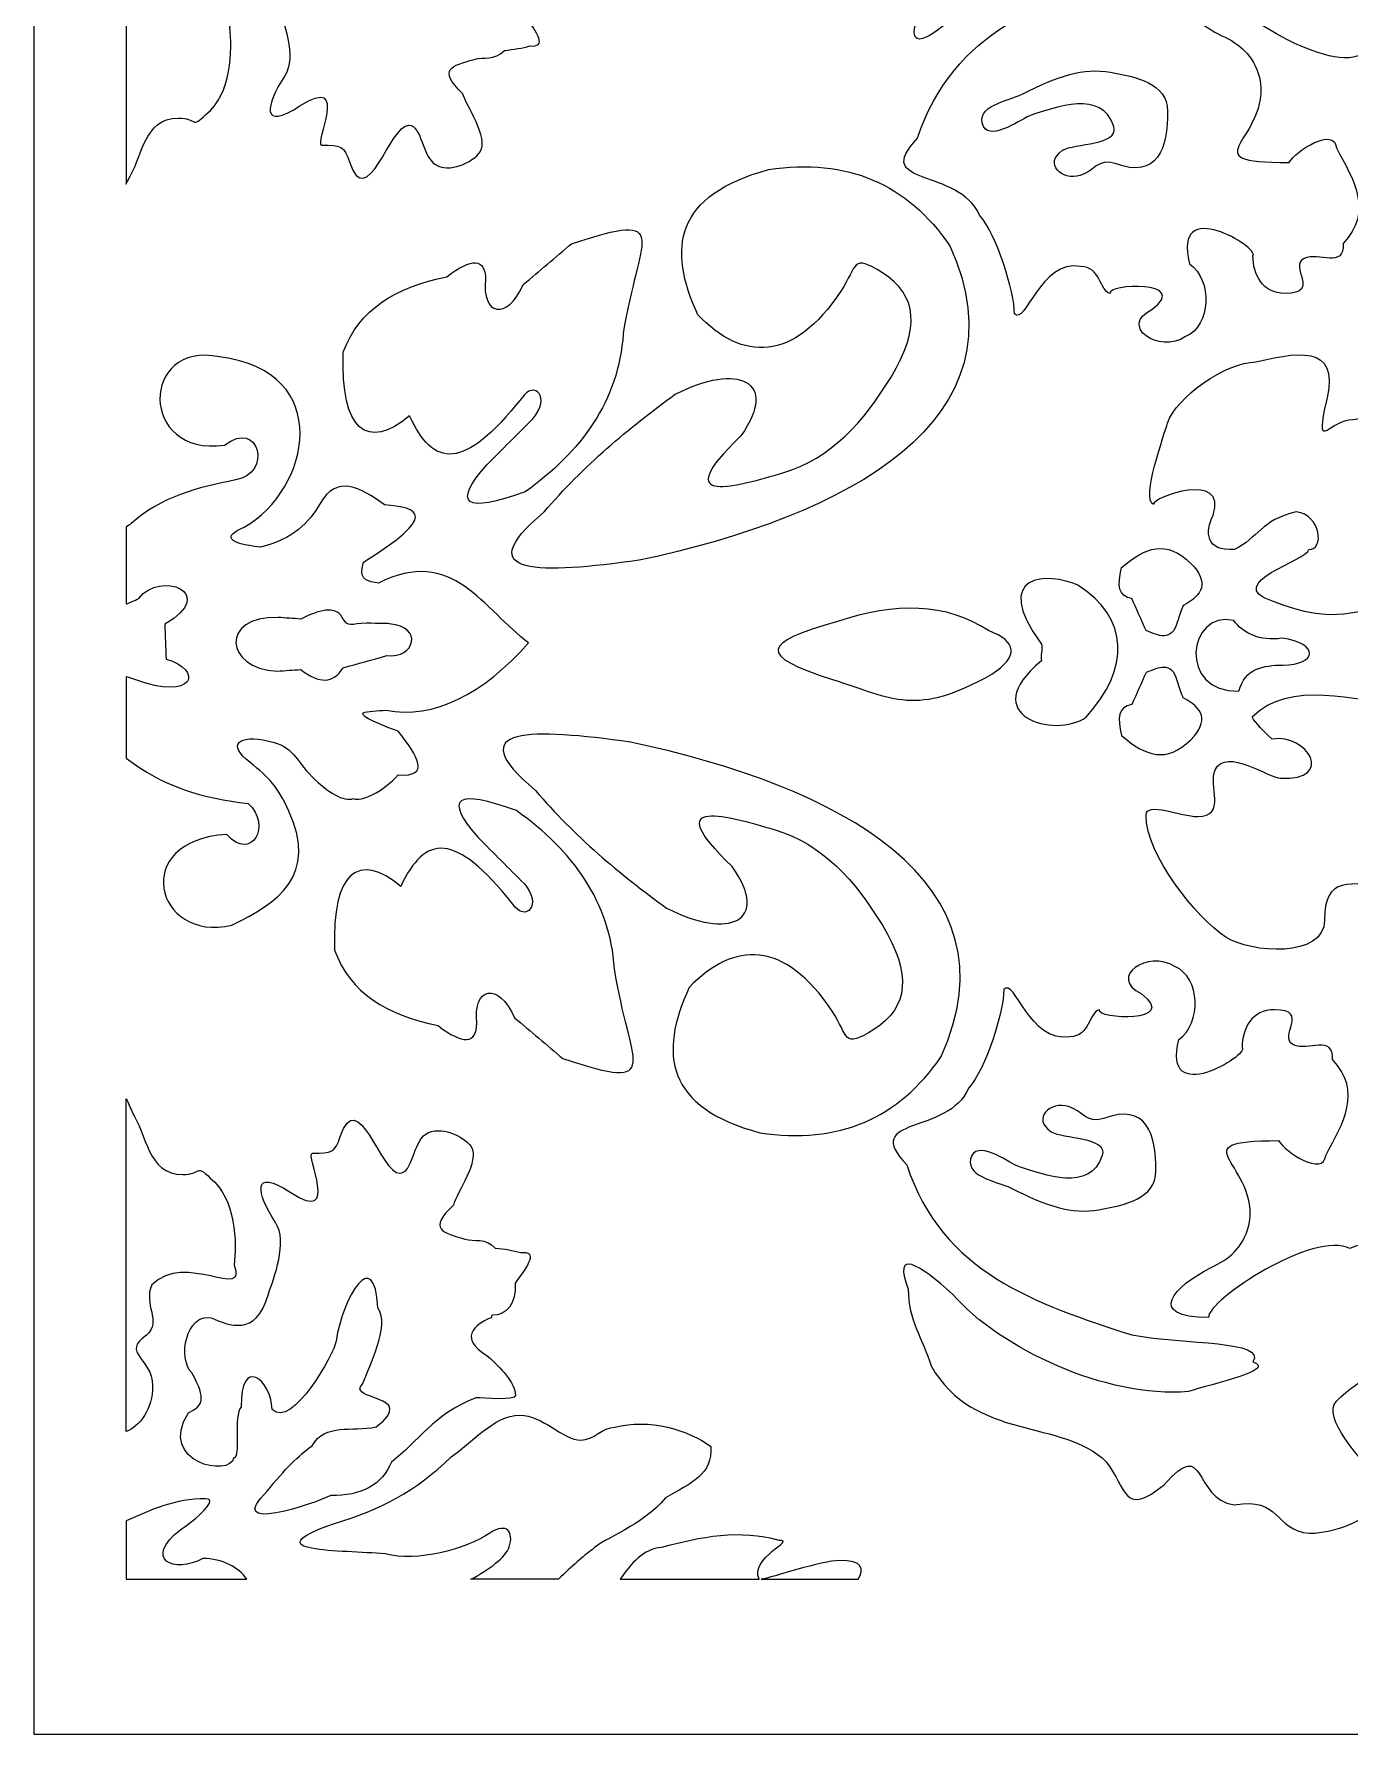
# Model space of a CAD drawing. Header units: centimetres. Extents: x -16.1 to -1.5, y -3 to 9.
# Drawn here: x -16.125 to -13.389, y -3.033 to 0.504 of the extents above; entities that cross this region are included whole.
import ezdxf

# ---------------------------------------------------------------- set-up
doc = ezdxf.new("R2010")
doc.units = ezdxf.units.CM
doc.header["$MEASUREMENT"] = 0
doc.layers.add('layer 1', color=7, linetype='Continuous')

msp = doc.modelspace()

# ---------------------------------------------------------------- linework, layer by layer
at = {"layer": 'layer 1', "color": 250}
for points, knots in [([(-16.12548, 8.7486), (-16.12548, 8.7486), (-16.12548, 9.00077), (-16.12548, 9.00077), (-16.12548, 9.00077), (-16.12548, 9.00077), (-8.94455, 9.00077), (-8.94455, 9.00077), (-8.94455, 9.00077), (-8.94455, 9.00077), (-8.94455, -3.03333), (-8.94455, -3.03333), (-8.94455, -3.03333), (-8.94455, -3.03333), (-16.12548, -3.03333), (-16.12548, -3.03333), (-16.12548, -3.03333), (-16.12548, -3.03333), (-16.12548, 8.7486), (-16.12548, 8.7486)], [0, 0, 0, 0, 0.1666667, 0.1666667, 0.1666667, 0.1666667, 0.3333333, 0.3333333, 0.3333333, 0.3333333, 0.5, 0.5, 0.5, 0.5, 0.6666667, 0.6666667, 0.6666667, 0.6666667, 1, 1, 1, 1]), ([(-15.16021, 0.69641), (-15.23459, 0.65061), (-15.17412, 0.62344), (-15.15498, 0.61481), (-15.15498, 0.61481), (-15.15414, 0.61313), (-15.15426, 0.60964), (-15.15227, 0.60969), (-15.15227, 0.60969), (-15.12242, 0.61028), (-15.10305, 0.58592), (-15.10498, 0.54291), (-15.10498, 0.54291), (-15.07717, 0.50595), (-15.0568, 0.47505), (-15.09389, 0.47939), (-15.09389, 0.47939), (-15.10871, 0.47449), (-15.12723, 0.47185), (-15.14655, 0.46988), (-15.14655, 0.46988), (-15.16706, 0.44817), (-15.18977, 0.45692), (-15.20956, 0.45121), (-15.20956, 0.45121), (-15.25644, 0.43769), (-15.28701, 0.4311), (-15.23352, 0.38042), (-15.23352, 0.38042), (-15.22654, 0.35438), (-15.17767, 0.28841), (-15.19687, 0.25889), (-15.19687, 0.25889), (-15.21257, 0.23632), (-15.26145, 0.21375), (-15.29112, 0.23285), (-15.29112, 0.23285), (-15.3173, 0.25021), (-15.31904, 0.31445), (-15.34523, 0.31445), (-15.34523, 0.31445), (-15.38537, 0.31445), (-15.43249, 0.12867), (-15.46915, 0.23805), (-15.46915, 0.23805), (-15.47962, 0.27105), (-15.4866, 0.27278), (-15.52674, 0.27278), (-15.52674, 0.27278), (-15.5442, 0.27278), (-15.46566, 0.42383), (-15.57212, 0.35438), (-15.57212, 0.35438), (-15.65416, 0.30056), (-15.64369, 0.35612), (-15.60354, 0.41688), (-15.60354, 0.41688), (-15.57736, 0.45682), (-15.60703, 0.53148), (-15.61925, 0.56794), (-15.61925, 0.56794), (-15.64427, 0.65533), (-15.70012, 0.63102), (-15.73794, 0.61481), (-15.73794, 0.61481), (-15.78914, 0.60555), (-15.80833, 0.69931), (-15.77808, 0.72941), (-15.77808, 0.72941), (-15.74617, 0.78648), (-15.75562, 0.79824), (-15.78506, 0.81274), (-15.78506, 0.81274), (-15.85074, 0.91748), (-15.69662, 0.94764), (-15.69081, 0.90649), (-15.69081, 0.90649), (-15.6751, 0.90649), (-15.69256, 0.81795), (-15.6751, 0.80059), (-15.6751, 0.80059), (-15.67734, 0.69508), (-15.61359, 0.74079), (-15.61052, 0.8058), (-15.61052, 0.8058), (-15.57096, 0.84758), (-15.48047, 0.68993), (-15.47787, 0.66343), (-15.47787, 0.66343), (-15.46234, 0.56953), (-15.39833, 0.46258), (-15.39061, 0.59398), (-15.39061, 0.59398), (-15.36442, 0.63391), (-15.4098, 0.71551), (-15.42202, 0.75198), (-15.42202, 0.75198), (-15.45998, 0.78929), (-15.30376, 0.77192), (-15.3941, 0.84225), (-15.3941, 0.84225), (-15.44584, 0.85248), (-15.49974, 0.83368), (-15.52773, 0.88125), (-15.52773, 0.88125), (-15.55512, 0.90099), (-15.58459, 0.92998), (-15.621, 0.97595), (-15.621, 0.97595), (-15.71422, 1.06668), (-15.52513, 1.00301), (-15.48835, 0.98463), (-15.48835, 0.98463), (-15.42658, 0.98646), (-15.38007, 0.96212), (-15.36268, 0.91518), (-15.36268, 0.91518), (-15.30683, 0.8738), (-15.27541, 0.81534), (-15.18639, 0.78149), (-15.18639, 0.78149), (-15.17243, 0.78149), (-15.10436, 0.78844), (-15.10436, 0.77628), (-15.10436, 0.77628), (-15.10436, 0.75024), (-15.13752, 0.71725), (-15.16021, 0.69641)], [0, 0, 0, 0, 0.030303, 0.030303, 0.030303, 0.030303, 0.0606061, 0.0606061, 0.0606061, 0.0606061, 0.0909091, 0.0909091, 0.0909091, 0.0909091, 0.1212121, 0.1212121, 0.1212121, 0.1212121, 0.1515152, 0.1515152, 0.1515152, 0.1515152, 0.1818182, 0.1818182, 0.1818182, 0.1818182, 0.2121212, 0.2121212, 0.2121212, 0.2121212, 0.2424242, 0.2424242, 0.2424242, 0.2424242, 0.2727273, 0.2727273, 0.2727273, 0.2727273, 0.3030303, 0.3030303, 0.3030303, 0.3030303, 0.3333333, 0.3333333, 0.3333333, 0.3333333, 0.3636364, 0.3636364, 0.3636364, 0.3636364, 0.3939394, 0.3939394, 0.3939394, 0.3939394, 0.4242424, 0.4242424, 0.4242424, 0.4242424, 0.4545455, 0.4545455, 0.4545455, 0.4545455, 0.4848485, 0.4848485, 0.4848485, 0.4848485, 0.5151515, 0.5151515, 0.5151515, 0.5151515, 0.5454545, 0.5454545, 0.5454545, 0.5454545, 0.5757576, 0.5757576, 0.5757576, 0.5757576, 0.6060606, 0.6060606, 0.6060606, 0.6060606, 0.6363636, 0.6363636, 0.6363636, 0.6363636, 0.6666667, 0.6666667, 0.6666667, 0.6666667, 0.6969697, 0.6969697, 0.6969697, 0.6969697, 0.7272727, 0.7272727, 0.7272727, 0.7272727, 0.7575758, 0.7575758, 0.7575758, 0.7575758, 0.7878788, 0.7878788, 0.7878788, 0.7878788, 0.8181818, 0.8181818, 0.8181818, 0.8181818, 0.8484848, 0.8484848, 0.8484848, 0.8484848, 0.8787879, 0.8787879, 0.8787879, 0.8787879, 0.9090909, 0.9090909, 0.9090909, 0.9090909, 0.9393939, 0.9393939, 0.9393939, 0.9393939, 1, 1, 1, 1]), ([(-13.12915, 0.57905), (-13.14876, 0.57344), (-13.21604, 0.56501), (-13.23005, 0.57905), (-13.23005, 0.57905), (-13.25528, 0.60432), (-13.19361, 0.62397), (-13.21884, 0.64924), (-13.21884, 0.64924), (-13.26088, 0.69135), (-13.34497, 0.73066), (-13.39262, 0.77839), (-13.39262, 0.77839), (-13.42626, 0.81208), (-13.33656, 0.90193), (-13.31414, 0.93562), (-13.31414, 0.93562), (-13.26369, 1.01142), (-13.38982, 1.05354), (-13.44868, 1.05354), (-13.44868, 1.05354), (-13.52318, 1.04755), (-13.5068, 0.97661), (-13.60565, 0.99458), (-13.60565, 0.99458), (-13.69255, 0.98133), (-13.6617, 0.85011), (-13.7514, 0.95246), (-13.7514, 0.95246), (-13.83587, 1.02171), (-13.82907, 0.95964), (-13.87193, 0.90474), (-13.87193, 0.90474), (-13.96163, 0.81489), (-14.14662, 0.86262), (-14.23631, 0.70539), (-14.23631, 0.70539), (-14.25313, 0.64924), (-14.28397, 0.60994), (-14.28397, 0.54536), (-14.28397, 0.54536), (-14.31597, 0.46065), (-14.26325, 0.49095), (-14.19088, 0.55692), (-14.19088, 0.55692), (-14.09318, 0.66881), (-13.87181, 0.77317), (-13.70095, 0.75874), (-13.70095, 0.75874), (-13.6505, 0.74189), (-13.51595, 0.71381), (-13.56641, 0.69697), (-13.56641, 0.69697), (-13.53831, 0.65126), (-13.70556, 0.66156), (-13.81867, 0.64082), (-13.81867, 0.64082), (-14.01769, 0.57624), (-14.21389, 0.51167), (-14.28677, 0.28705), (-14.28677, 0.28705), (-14.38456, 0.18483), (-14.20103, 0.22673), (-14.15783, 0.12702), (-14.15783, 0.12702), (-14.12254, 0.08842), (-14.08468, -0.0337), (-14.08496, -0.07794), (-14.08496, -0.07794), (-14.0617, -0.10384), (-14.03188, 0.03521), (-13.94761, 0.02032), (-13.94761, 0.02032), (-13.90557, 0.02032), (-13.90837, -0.03021), (-13.88595, -0.03582), (-13.88595, -0.03582), (-13.89388, -0.01593), (-13.71637, -0.00704), (-13.79905, -0.06952), (-13.79905, -0.06952), (-13.86913, -0.10321), (-13.78504, -0.16217), (-13.72898, -0.12567), (-13.72898, -0.12567), (-13.67586, -0.10321), (-13.67266, -0.00774), (-13.72057, 0.02594), (-13.72057, 0.02594), (-13.75827, 0.17067), (-13.5731, 0.05854), (-13.58883, 0.04279), (-13.58883, 0.04279), (-13.58883, 0.00348), (-13.56921, -0.03582), (-13.52156, -0.03582), (-13.52156, -0.03582), (-13.44588, -0.03582), (-13.51595, 0.02032), (-13.48232, 0.03718), (-13.48232, 0.03718), (-13.45149, 0.05121), (-13.39823, 0.01471), (-13.40103, 0.06806), (-13.40103, 0.06806), (-13.33755, 0.1345), (-13.3794, 0.20095), (-13.41505, 0.2674), (-13.41505, 0.2674), (-13.41897, 0.31177), (-13.49988, 0.26141), (-13.51315, 0.23652), (-13.51315, 0.23652), (-13.72924, 0.23652), (-13.54945, 0.28425), (-13.57482, 0.41339), (-13.57482, 0.41339), (-13.58883, 0.46112), (-13.61686, 0.48359), (-13.6533, 0.50043), (-13.6533, 0.50043), (-13.73178, 0.53974), (-13.79064, 0.60432), (-13.65891, 0.60432), (-13.65891, 0.60432), (-13.66057, 0.56778), (-13.43774, 0.42176), (-13.36459, 0.46112), (-13.36459, 0.46112), (-13.30805, 0.43404), (-13.13935, 0.4435), (-13.12915, 0.57905)], [0, 0, 0, 0, 0.0294118, 0.0294118, 0.0294118, 0.0294118, 0.0588235, 0.0588235, 0.0588235, 0.0588235, 0.0882353, 0.0882353, 0.0882353, 0.0882353, 0.1176471, 0.1176471, 0.1176471, 0.1176471, 0.1470588, 0.1470588, 0.1470588, 0.1470588, 0.1764706, 0.1764706, 0.1764706, 0.1764706, 0.2058824, 0.2058824, 0.2058824, 0.2058824, 0.2352941, 0.2352941, 0.2352941, 0.2352941, 0.2647059, 0.2647059, 0.2647059, 0.2647059, 0.2941176, 0.2941176, 0.2941176, 0.2941176, 0.3235294, 0.3235294, 0.3235294, 0.3235294, 0.3529412, 0.3529412, 0.3529412, 0.3529412, 0.3823529, 0.3823529, 0.3823529, 0.3823529, 0.4117647, 0.4117647, 0.4117647, 0.4117647, 0.4411765, 0.4411765, 0.4411765, 0.4411765, 0.4705882, 0.4705882, 0.4705882, 0.4705882, 0.5, 0.5, 0.5, 0.5, 0.5294118, 0.5294118, 0.5294118, 0.5294118, 0.5588235, 0.5588235, 0.5588235, 0.5588235, 0.5882353, 0.5882353, 0.5882353, 0.5882353, 0.6176471, 0.6176471, 0.6176471, 0.6176471, 0.6470588, 0.6470588, 0.6470588, 0.6470588, 0.6764706, 0.6764706, 0.6764706, 0.6764706, 0.7058824, 0.7058824, 0.7058824, 0.7058824, 0.7352941, 0.7352941, 0.7352941, 0.7352941, 0.7647059, 0.7647059, 0.7647059, 0.7647059, 0.7941176, 0.7941176, 0.7941176, 0.7941176, 0.8235294, 0.8235294, 0.8235294, 0.8235294, 0.8529412, 0.8529412, 0.8529412, 0.8529412, 0.8823529, 0.8823529, 0.8823529, 0.8823529, 0.9117647, 0.9117647, 0.9117647, 0.9117647, 0.9411765, 0.9411765, 0.9411765, 0.9411765, 1, 1, 1, 1]), ([(-15.88941, 0.55848), (-15.82026, 0.48847), (-15.68932, 0.59324), (-15.71785, 0.5176), (-15.71785, 0.5176), (-15.71267, 0.47234), (-15.71369, 0.37868), (-15.76789, 0.33629), (-15.76789, 0.33629), (-15.79827, 0.30606), (-15.78576, 0.32918), (-15.82508, 0.32918), (-15.82508, 0.32918), (-15.89834, 0.32918), (-15.90013, 0.24385), (-15.93051, 0.19941), (-15.93051, 0.19941), (-15.93146, 0.1967), (-15.93243, 0.19411), (-15.93341, 0.19161), (-15.93341, 0.19161), (-15.93341, 0.19161), (-15.93341, 0.85924), (-15.93341, 0.85924), (-15.93341, 0.85924), (-15.90952, 0.84493), (-15.88762, 0.81265), (-15.88762, 0.76824), (-15.88762, 0.76824), (-15.88762, 0.71136), (-15.95553, 0.7007), (-15.90013, 0.66336), (-15.90013, 0.66336), (-15.868, 0.63313), (-15.90793, 0.60053), (-15.88941, 0.55848)], [0, 0, 0, 0, 0.1, 0.1, 0.1, 0.1, 0.2, 0.2, 0.2, 0.2, 0.3, 0.3, 0.3, 0.3, 0.4, 0.4, 0.4, 0.4, 0.5, 0.5, 0.5, 0.5, 0.6, 0.6, 0.6, 0.6, 0.7, 0.7, 0.7, 0.7, 0.8, 0.8, 0.8, 0.8, 1, 1, 1, 1]), ([(-13.88518, 0.42439), (-13.94243, 0.43417), (-13.99247, 0.4173), (-14.06928, 0.37883), (-14.06928, 0.37883), (-14.09695, 0.36571), (-14.16976, 0.35404), (-14.14937, 0.31174), (-14.14937, 0.31174), (-14.13336, 0.27965), (-14.06637, 0.3307), (-14.05035, 0.33507), (-14.05035, 0.33507), (-13.99939, 0.35112), (-13.90328, 0.38905), (-13.87852, 0.31174), (-13.87852, 0.31174), (-13.86542, 0.27235), (-13.96153, 0.27673), (-13.98483, 0.26215), (-13.98483, 0.26215), (-14.0256, 0.23444), (-13.98628, 0.19797), (-13.94842, 0.20963), (-13.94842, 0.20963), (-13.9193, 0.21839), (-13.91202, 0.2461), (-13.87561, 0.23444), (-13.87561, 0.23444), (-13.78665, 0.20139), (-13.76568, 0.26644), (-13.76637, 0.34375), (-13.76637, 0.34375), (-13.76687, 0.40135), (-13.83296, 0.41547), (-13.88518, 0.42439)], [0, 0, 0, 0, 0.1, 0.1, 0.1, 0.1, 0.2, 0.2, 0.2, 0.2, 0.3, 0.3, 0.3, 0.3, 0.4, 0.4, 0.4, 0.4, 0.5, 0.5, 0.5, 0.5, 0.6, 0.6, 0.6, 0.6, 0.7, 0.7, 0.7, 0.7, 0.8, 0.8, 0.8, 0.8, 1, 1, 1, 1]), ([(-14.86608, -0.59103), (-14.43509, -0.49978), (-14.05354, -0.30107), (-14.21977, 0.06355), (-14.21977, 0.06355), (-14.30774, 0.19182), (-14.43221, 0.24698), (-14.59678, 0.2218), (-14.59678, 0.2218), (-14.79131, 0.16966), (-14.80806, 0.05816), (-14.74399, -0.08031), (-14.74399, -0.08031), (-14.65113, -0.17682), (-14.54551, -0.1804), (-14.4463, -0.03093), (-14.4463, -0.03093), (-14.41116, 0.022), (-14.42505, 0.0482), (-14.35949, 0.00689), (-14.35949, 0.00689), (-14.2867, -0.03898), (-14.28068, -0.10888), (-14.34185, -0.20979), (-14.34185, -0.20979), (-14.39822, -0.30213), (-14.46567, -0.37921), (-14.56733, -0.40917), (-14.56733, -0.40917), (-14.65713, -0.43563), (-14.81247, -0.48312), (-14.65423, -0.33208), (-14.65423, -0.33208), (-14.57407, -0.2176), (-14.66012, -0.17873), (-14.79105, -0.24558), (-14.79105, -0.24558), (-14.88769, -0.31558), (-14.98279, -0.39532), (-15.06356, -0.49033), (-15.06356, -0.49033), (-15.22602, -0.6262), (-15.06888, -0.61885), (-14.86608, -0.59103)], [0, 0, 0, 0, 0.0833333, 0.0833333, 0.0833333, 0.0833333, 0.1666667, 0.1666667, 0.1666667, 0.1666667, 0.25, 0.25, 0.25, 0.25, 0.3333333, 0.3333333, 0.3333333, 0.3333333, 0.4166667, 0.4166667, 0.4166667, 0.4166667, 0.5, 0.5, 0.5, 0.5, 0.5833333, 0.5833333, 0.5833333, 0.5833333, 0.6666667, 0.6666667, 0.6666667, 0.6666667, 0.75, 0.75, 0.75, 0.75, 0.8333333, 0.8333333, 0.8333333, 0.8333333, 1, 1, 1, 1]), ([(-14.89925, -0.11943), (-14.86945, 0.07861), (-14.79038, 0.13932), (-15.00671, 0.06759), (-15.00671, 0.06759), (-15.04073, 0.03933), (-15.07314, 0.01107), (-15.10716, -0.01719), (-15.10716, -0.01719), (-15.14067, -0.09381), (-15.195, -0.08094), (-15.18557, -0.00597), (-15.18557, -0.00597), (-15.18692, 0.03739), (-15.21388, 0.03905), (-15.26648, -0.00099), (-15.26648, -0.00099), (-15.37163, -0.02283), (-15.45031, -0.06888), (-15.48181, -0.15807), (-15.48181, -0.15807), (-15.48755, -0.32254), (-15.43138, -0.36336), (-15.34426, -0.29045), (-15.34426, -0.29045), (-15.29389, -0.39811), (-15.23171, -0.40624), (-15.11089, -0.25408), (-15.11089, -0.25408), (-15.08383, -0.21427), (-15.04881, -0.25244), (-15.08724, -0.29647), (-15.08724, -0.29647), (-15.11919, -0.32847), (-15.15113, -0.36046), (-15.18308, -0.39246), (-15.18308, -0.39246), (-15.2558, -0.47532), (-15.22925, -0.49402), (-15.10343, -0.44857), (-15.10343, -0.44857), (-14.98613, -0.36535), (-14.90887, -0.25909), (-14.89925, -0.11943)], [0, 0, 0, 0, 0.0833333, 0.0833333, 0.0833333, 0.0833333, 0.1666667, 0.1666667, 0.1666667, 0.1666667, 0.25, 0.25, 0.25, 0.25, 0.3333333, 0.3333333, 0.3333333, 0.3333333, 0.4166667, 0.4166667, 0.4166667, 0.4166667, 0.5, 0.5, 0.5, 0.5, 0.5833333, 0.5833333, 0.5833333, 0.5833333, 0.6666667, 0.6666667, 0.6666667, 0.6666667, 0.75, 0.75, 0.75, 0.75, 0.8333333, 0.8333333, 0.8333333, 0.8333333, 1, 1, 1, 1]), ([(-15.09608, -0.76306), (-15.1912, -0.86945), (-15.29271, -0.9226), (-15.39326, -0.90284), (-15.39326, -0.90284), (-15.42425, -0.90684), (-15.49483, -0.90014), (-15.36742, -0.94684), (-15.36742, -0.94684), (-15.32657, -0.99858), (-15.29933, -1.04313), (-15.36742, -1.03744), (-15.36742, -1.03744), (-15.39843, -1.0729), (-15.44616, -1.09473), (-15.46045, -1.08662), (-15.46045, -1.08662), (-15.48047, -1.09484), (-15.51473, -1.07322), (-15.54625, -1.04189), (-15.54625, -1.04189), (-15.58386, -1.00452), (-15.5833, -0.97909), (-15.63732, -0.96722), (-15.63732, -0.96722), (-15.70089, -0.95325), (-15.72418, -0.97354), (-15.67579, -1.01183), (-15.67579, -1.01183), (-15.63517, -1.04398), (-15.61832, -1.06254), (-15.59536, -1.11288), (-15.59536, -1.11288), (-15.53392, -1.24756), (-15.61693, -1.30288), (-15.7137, -1.35065), (-15.7137, -1.35065), (-15.87368, -1.38706), (-15.92763, -1.17282), (-15.72404, -1.16169), (-15.72404, -1.16169), (-15.67338, -1.21976), (-15.62874, -1.14209), (-15.68011, -1.09698), (-15.68011, -1.09698), (-15.77326, -1.08735), (-15.85966, -1.06084), (-15.93341, -1.00261), (-15.93341, -1.00261), (-15.93341, -1.00261), (-15.93341, -0.8333), (-15.93341, -0.8333), (-15.93341, -0.8333), (-15.92844, -0.83466), (-15.92326, -0.83628), (-15.91785, -0.83813), (-15.91785, -0.83813), (-15.78968, -0.88744), (-15.77279, -0.81754), (-15.85066, -0.79672), (-15.85066, -0.79672), (-15.85152, -0.77255), (-15.85238, -0.74839), (-15.85325, -0.72424), (-15.85325, -0.72424), (-15.73988, -0.65882), (-15.86341, -0.61114), (-15.90751, -0.67032), (-15.90751, -0.67032), (-15.91666, -0.67512), (-15.92529, -0.67893), (-15.93341, -0.68189), (-15.93341, -0.68189), (-15.93341, -0.68189), (-15.93341, -0.522), (-15.93341, -0.522), (-15.93341, -0.522), (-15.93004, -0.51951), (-15.9266, -0.51703), (-15.92302, -0.51457), (-15.92302, -0.51457), (-15.86141, -0.45924), (-15.78475, -0.4391), (-15.70595, -0.42397), (-15.70595, -0.42397), (-15.62913, -0.41091), (-15.65619, -0.29528), (-15.7292, -0.35149), (-15.7292, -0.35149), (-15.90727, -0.37652), (-15.90528, -0.134), (-15.73954, -0.16771), (-15.73954, -0.16771), (-15.49794, -0.19811), (-15.5511, -0.44436), (-15.68786, -0.52233), (-15.68786, -0.52233), (-15.73377, -0.54187), (-15.72257, -0.55567), (-15.65427, -0.56375), (-15.65427, -0.56375), (-15.58575, -0.54716), (-15.55298, -0.51267), (-15.53022, -0.47315), (-15.53022, -0.47315), (-15.49618, -0.413), (-15.44709, -0.43827), (-15.39585, -0.47574), (-15.39585, -0.47574), (-15.32448, -0.48097), (-15.28179, -0.49769), (-15.43978, -0.59482), (-15.43978, -0.59482), (-15.44163, -0.61253), (-15.45565, -0.63331), (-15.40877, -0.63882), (-15.40877, -0.63882), (-15.25525, -0.55957), (-15.18894, -0.69381), (-15.09608, -0.76306)], [0, 0, 0, 0, 0.0322581, 0.0322581, 0.0322581, 0.0322581, 0.0645161, 0.0645161, 0.0645161, 0.0645161, 0.0967742, 0.0967742, 0.0967742, 0.0967742, 0.1290323, 0.1290323, 0.1290323, 0.1290323, 0.1612903, 0.1612903, 0.1612903, 0.1612903, 0.1935484, 0.1935484, 0.1935484, 0.1935484, 0.2258065, 0.2258065, 0.2258065, 0.2258065, 0.2580645, 0.2580645, 0.2580645, 0.2580645, 0.2903226, 0.2903226, 0.2903226, 0.2903226, 0.3225806, 0.3225806, 0.3225806, 0.3225806, 0.3548387, 0.3548387, 0.3548387, 0.3548387, 0.3870968, 0.3870968, 0.3870968, 0.3870968, 0.4193548, 0.4193548, 0.4193548, 0.4193548, 0.4516129, 0.4516129, 0.4516129, 0.4516129, 0.483871, 0.483871, 0.483871, 0.483871, 0.516129, 0.516129, 0.516129, 0.516129, 0.5483871, 0.5483871, 0.5483871, 0.5483871, 0.5806452, 0.5806452, 0.5806452, 0.5806452, 0.6129032, 0.6129032, 0.6129032, 0.6129032, 0.6451613, 0.6451613, 0.6451613, 0.6451613, 0.6774194, 0.6774194, 0.6774194, 0.6774194, 0.7096774, 0.7096774, 0.7096774, 0.7096774, 0.7419355, 0.7419355, 0.7419355, 0.7419355, 0.7741935, 0.7741935, 0.7741935, 0.7741935, 0.8064516, 0.8064516, 0.8064516, 0.8064516, 0.8387097, 0.8387097, 0.8387097, 0.8387097, 0.8709677, 0.8709677, 0.8709677, 0.8709677, 0.9032258, 0.9032258, 0.9032258, 0.9032258, 0.9354839, 0.9354839, 0.9354839, 0.9354839, 1, 1, 1, 1]), ([(-13.28164, -0.89109), (-13.37204, -0.8833), (-13.51385, -0.83814), (-13.5903, -0.91692), (-13.5903, -0.91692), (-13.58338, -0.93021), (-13.56703, -0.94653), (-13.54869, -0.96309), (-13.54869, -0.96309), (-13.47498, -0.95082), (-13.41647, -1.05043), (-13.5314, -1.04452), (-13.5314, -1.04452), (-13.55517, -1.04452), (-13.64379, -0.97948), (-13.66756, -1.02678), (-13.66756, -1.02678), (-13.68242, -1.0593), (-13.64189, -1.12434), (-13.7043, -1.12434), (-13.7043, -1.12434), (-13.73699, -1.12434), (-13.81128, -1.09182), (-13.81128, -1.12138), (-13.81128, -1.12138), (-13.81128, -1.20415), (-13.70727, -1.33422), (-13.64486, -1.37561), (-13.64486, -1.37561), (-13.59434, -1.40813), (-13.43981, -1.41996), (-13.43981, -1.34013), (-13.43981, -1.34013), (-13.43981, -1.24554), (-13.38929, -1.26623), (-13.29716, -1.26623), (-13.29716, -1.26623), (-13.24664, -1.26623), (-13.28527, -1.21006), (-13.30013, -1.18937), (-13.30013, -1.18937), (-13.35065, -1.11546), (-13.23772, -1.09773), (-13.17234, -1.07704), (-13.17234, -1.07704), (-13.12777, -1.06225), (-13.25853, -0.95879), (-13.16343, -0.91149), (-13.16343, -0.91149), (-13.10102, -0.88193), (-13.07427, -0.85237), (-13.02672, -0.80507), (-13.02672, -0.80507), (-12.97917, -0.75777), (-13.10993, -0.68682), (-13.13965, -0.67204), (-13.13965, -0.67204), (-13.20206, -0.64247), (-13.21989, -0.61587), (-13.17532, -0.54788), (-13.17532, -0.54788), (-13.1456, -0.50058), (-13.23178, -0.42963), (-13.27041, -0.42963), (-13.27041, -0.42963), (-13.35656, -0.39664), (-13.13465, -0.25837), (-13.38037, -0.29796), (-13.38037, -0.29796), (-13.42792, -0.29796), (-13.45764, -0.36459), (-13.43981, -0.27591), (-13.43981, -0.27591), (-13.40225, -0.14709), (-13.477, -0.15256), (-13.58245, -0.17835), (-13.58245, -0.17835), (-13.64486, -0.17835), (-13.74888, -0.25226), (-13.76671, -0.30547), (-13.76671, -0.30547), (-13.77265, -0.32912), (-13.82239, -0.46297), (-13.79564, -0.4748), (-13.79564, -0.4748), (-13.80005, -0.46044), (-13.63978, -0.40269), (-13.67161, -0.49763), (-13.67161, -0.49763), (-13.68946, -0.53251), (-13.68675, -0.57304), (-13.62732, -0.56828), (-13.62732, -0.56828), (-13.5768, -0.54463), (-13.573, -0.50785), (-13.49871, -0.49012), (-13.49871, -0.49012), (-13.44646, -0.49636), (-13.43989, -0.57111), (-13.4725, -0.56858), (-13.4725, -0.56858), (-13.4725, -0.58927), (-13.65539, -0.64059), (-13.5484, -0.67607), (-13.5484, -0.67607), (-13.41269, -0.72967), (-13.37596, -0.6921), (-13.2823, -0.68387), (-13.2823, -0.68387), (-13.15748, -0.68387), (-13.2118, -0.89109), (-13.28164, -0.89109)], [0, 0, 0, 0, 0.0344828, 0.0344828, 0.0344828, 0.0344828, 0.0689655, 0.0689655, 0.0689655, 0.0689655, 0.1034483, 0.1034483, 0.1034483, 0.1034483, 0.137931, 0.137931, 0.137931, 0.137931, 0.1724138, 0.1724138, 0.1724138, 0.1724138, 0.2068966, 0.2068966, 0.2068966, 0.2068966, 0.2413793, 0.2413793, 0.2413793, 0.2413793, 0.2758621, 0.2758621, 0.2758621, 0.2758621, 0.3103448, 0.3103448, 0.3103448, 0.3103448, 0.3448276, 0.3448276, 0.3448276, 0.3448276, 0.3793103, 0.3793103, 0.3793103, 0.3793103, 0.4137931, 0.4137931, 0.4137931, 0.4137931, 0.4482759, 0.4482759, 0.4482759, 0.4482759, 0.4827586, 0.4827586, 0.4827586, 0.4827586, 0.5172414, 0.5172414, 0.5172414, 0.5172414, 0.5517241, 0.5517241, 0.5517241, 0.5517241, 0.5862069, 0.5862069, 0.5862069, 0.5862069, 0.6206897, 0.6206897, 0.6206897, 0.6206897, 0.6551724, 0.6551724, 0.6551724, 0.6551724, 0.6896552, 0.6896552, 0.6896552, 0.6896552, 0.7241379, 0.7241379, 0.7241379, 0.7241379, 0.7586207, 0.7586207, 0.7586207, 0.7586207, 0.7931034, 0.7931034, 0.7931034, 0.7931034, 0.8275862, 0.8275862, 0.8275862, 0.8275862, 0.862069, 0.862069, 0.862069, 0.862069, 0.8965517, 0.8965517, 0.8965517, 0.8965517, 0.9310345, 0.9310345, 0.9310345, 0.9310345, 1, 1, 1, 1]), ([(-13.73391, -0.68486), (-13.69382, -0.66392), (-13.67861, -0.63715), (-13.71811, -0.59757), (-13.71811, -0.59757), (-13.76842, -0.54809), (-13.81171, -0.56264), (-13.86203, -0.6063), (-13.86203, -0.6063), (-13.87139, -0.64413), (-13.86905, -0.66566), (-13.84097, -0.67089), (-13.84097, -0.67089), (-13.83102, -0.69301), (-13.82108, -0.71512), (-13.81114, -0.73724), (-13.81114, -0.73724), (-13.78501, -0.74775), (-13.75798, -0.76152), (-13.74619, -0.71978), (-13.74619, -0.71978), (-13.74619, -0.71978), (-13.73566, -0.68835), (-13.73391, -0.68486)], [0, 0, 0, 0, 0.1428571, 0.1428571, 0.1428571, 0.1428571, 0.2857143, 0.2857143, 0.2857143, 0.2857143, 0.4285714, 0.4285714, 0.4285714, 0.4285714, 0.5714286, 0.5714286, 0.5714286, 0.5714286, 0.7142857, 0.7142857, 0.7142857, 0.7142857, 1, 1, 1, 1]), ([(-14.02878, -0.76538), (-14.13737, -0.61795), (-14.01372, -0.61465), (-13.9533, -0.64316), (-13.9533, -0.64316), (-13.8461, -0.71014), (-13.84368, -0.81707), (-13.93575, -0.91728), (-13.93575, -0.91728), (-14.00044, -0.96355), (-14.16833, -0.91404), (-14.02878, -0.8003), (-14.02878, -0.8003), (-14.03171, -0.7904), (-14.02585, -0.77527), (-14.02878, -0.76538)], [0, 0, 0, 0, 0.2, 0.2, 0.2, 0.2, 0.4, 0.4, 0.4, 0.4, 0.6, 0.6, 0.6, 0.6, 1, 1, 1, 1]), ([(-15.386, -0.72348), (-15.31335, -0.72856), (-15.33362, -0.79625), (-15.39107, -0.78948), (-15.39107, -0.78948), (-15.42148, -0.79795), (-15.45189, -0.80641), (-15.48231, -0.81487), (-15.48231, -0.81487), (-15.50258, -0.84758), (-15.53186, -0.84871), (-15.57016, -0.81826), (-15.57016, -0.81826), (-15.58649, -0.81938), (-15.60283, -0.82051), (-15.61916, -0.82164), (-15.61916, -0.82164), (-15.72985, -0.81655), (-15.73886, -0.70655), (-15.61747, -0.70994), (-15.61747, -0.70994), (-15.6017, -0.71107), (-15.58593, -0.7122), (-15.57016, -0.71333), (-15.57016, -0.71333), (-15.53316, -0.69548), (-15.49919, -0.68371), (-15.48416, -0.70986), (-15.48416, -0.70986), (-15.47068, -0.73334), (-15.46632, -0.72223), (-15.43331, -0.72223), (-15.43331, -0.72223), (-15.40909, -0.72223), (-15.38459, -0.72265), (-15.386, -0.72348)], [0, 0, 0, 0, 0.1, 0.1, 0.1, 0.1, 0.2, 0.2, 0.2, 0.2, 0.3, 0.3, 0.3, 0.3, 0.4, 0.4, 0.4, 0.4, 0.5, 0.5, 0.5, 0.5, 0.6, 0.6, 0.6, 0.6, 0.7, 0.7, 0.7, 0.7, 0.8, 0.8, 0.8, 0.8, 1, 1, 1, 1]), ([(-14.13936, -0.73745), (-14.07851, -0.76072), (-14.07617, -0.79099), (-14.13233, -0.82823), (-14.13233, -0.82823), (-14.2904, -0.91632), (-14.33598, -0.87967), (-14.4639, -0.83886), (-14.4639, -0.83886), (-14.61989, -0.78909), (-14.61254, -0.76371), (-14.45353, -0.71824), (-14.45353, -0.71824), (-14.33345, -0.67882), (-14.22667, -0.67911), (-14.13936, -0.73745)], [0, 0, 0, 0, 0.2, 0.2, 0.2, 0.2, 0.4, 0.4, 0.4, 0.4, 0.6, 0.6, 0.6, 0.6, 1, 1, 1, 1]), ([(-13.5268, -0.80903), (-13.56779, -0.80954), (-13.60526, -0.81589), (-13.61807, -0.86316), (-13.61807, -0.86316), (-13.74513, -0.86721), (-13.72546, -0.6946), (-13.6286, -0.7165), (-13.6286, -0.7165), (-13.60987, -0.74182), (-13.57535, -0.76045), (-13.52855, -0.75316), (-13.52855, -0.75316), (-13.45015, -0.76305), (-13.45424, -0.80904), (-13.5268, -0.80903)], [0, 0, 0, 0, 0.2, 0.2, 0.2, 0.2, 0.4, 0.4, 0.4, 0.4, 0.6, 0.6, 0.6, 0.6, 1, 1, 1, 1]), ([(-13.73391, -0.87712), (-13.69382, -0.89807), (-13.67861, -0.92483), (-13.71811, -0.96442), (-13.71811, -0.96442), (-13.76842, -1.01389), (-13.81171, -0.99934), (-13.86203, -0.95569), (-13.86203, -0.95569), (-13.87139, -0.91786), (-13.86905, -0.89632), (-13.84097, -0.89109), (-13.84097, -0.89109), (-13.83102, -0.86897), (-13.82108, -0.84686), (-13.81114, -0.82474), (-13.81114, -0.82474), (-13.78501, -0.81424), (-13.75798, -0.80047), (-13.74619, -0.8422), (-13.74619, -0.8422), (-13.74619, -0.8422), (-13.73566, -0.87363), (-13.73391, -0.87712)], [0, 0, 0, 0, 0.1428571, 0.1428571, 0.1428571, 0.1428571, 0.2857143, 0.2857143, 0.2857143, 0.2857143, 0.4285714, 0.4285714, 0.4285714, 0.4285714, 0.5714286, 0.5714286, 0.5714286, 0.5714286, 0.7142857, 0.7142857, 0.7142857, 0.7142857, 1, 1, 1, 1]), ([(-14.88421, -0.96935), (-14.45323, -1.06061), (-14.07168, -1.25931), (-14.2379, -1.62393), (-14.2379, -1.62393), (-14.32587, -1.75221), (-14.45035, -1.80736), (-14.61491, -1.78218), (-14.61491, -1.78218), (-14.80945, -1.73005), (-14.82619, -1.61855), (-14.76213, -1.48007), (-14.76213, -1.48007), (-14.66927, -1.38356), (-14.56364, -1.37998), (-14.46443, -1.52946), (-14.46443, -1.52946), (-14.42929, -1.5824), (-14.44318, -1.60859), (-14.37763, -1.56728), (-14.37763, -1.56728), (-14.30483, -1.52141), (-14.29881, -1.45151), (-14.35998, -1.35059), (-14.35998, -1.35059), (-14.41635, -1.25825), (-14.4838, -1.18117), (-14.58546, -1.15121), (-14.58546, -1.15121), (-14.67526, -1.12476), (-14.8306, -1.07727), (-14.67236, -1.22831), (-14.67236, -1.22831), (-14.5922, -1.3428), (-14.67825, -1.38166), (-14.80918, -1.31482), (-14.80918, -1.31482), (-14.90582, -1.24481), (-15.00093, -1.16506), (-15.08169, -1.07006), (-15.08169, -1.07006), (-15.24416, -0.93419), (-15.08701, -0.94154), (-14.88421, -0.96935)], [0, 0, 0, 0, 0.0833333, 0.0833333, 0.0833333, 0.0833333, 0.1666667, 0.1666667, 0.1666667, 0.1666667, 0.25, 0.25, 0.25, 0.25, 0.3333333, 0.3333333, 0.3333333, 0.3333333, 0.4166667, 0.4166667, 0.4166667, 0.4166667, 0.5, 0.5, 0.5, 0.5, 0.5833333, 0.5833333, 0.5833333, 0.5833333, 0.6666667, 0.6666667, 0.6666667, 0.6666667, 0.75, 0.75, 0.75, 0.75, 0.8333333, 0.8333333, 0.8333333, 0.8333333, 1, 1, 1, 1]), ([(-14.91739, -1.44096), (-14.88759, -1.63899), (-14.80852, -1.69971), (-15.02484, -1.62797), (-15.02484, -1.62797), (-15.05886, -1.59971), (-15.09127, -1.57146), (-15.12529, -1.54319), (-15.12529, -1.54319), (-15.1588, -1.46658), (-15.21314, -1.47945), (-15.20371, -1.55442), (-15.20371, -1.55442), (-15.20505, -1.59778), (-15.23202, -1.59944), (-15.28461, -1.55941), (-15.28461, -1.55941), (-15.38976, -1.53757), (-15.46844, -1.49151), (-15.49994, -1.40231), (-15.49994, -1.40231), (-15.50568, -1.23785), (-15.44952, -1.19704), (-15.36239, -1.26994), (-15.36239, -1.26994), (-15.31202, -1.16227), (-15.24985, -1.15415), (-15.12903, -1.30631), (-15.12903, -1.30631), (-15.10196, -1.34612), (-15.06695, -1.30795), (-15.10538, -1.26392), (-15.10538, -1.26392), (-15.13732, -1.23193), (-15.16927, -1.19992), (-15.20122, -1.16792), (-15.20122, -1.16792), (-15.27394, -1.08507), (-15.24738, -1.06637), (-15.12156, -1.11182), (-15.12156, -1.11182), (-15.00427, -1.19504), (-14.927, -1.30129), (-14.91739, -1.44096)], [0, 0, 0, 0, 0.0833333, 0.0833333, 0.0833333, 0.0833333, 0.1666667, 0.1666667, 0.1666667, 0.1666667, 0.25, 0.25, 0.25, 0.25, 0.3333333, 0.3333333, 0.3333333, 0.3333333, 0.4166667, 0.4166667, 0.4166667, 0.4166667, 0.5, 0.5, 0.5, 0.5, 0.5833333, 0.5833333, 0.5833333, 0.5833333, 0.6666667, 0.6666667, 0.6666667, 0.6666667, 0.75, 0.75, 0.75, 0.75, 0.8333333, 0.8333333, 0.8333333, 0.8333333, 1, 1, 1, 1]), ([(-13.15142, -2.14114), (-13.17104, -2.13553), (-13.23831, -2.1271), (-13.25233, -2.14114), (-13.25233, -2.14114), (-13.27756, -2.16641), (-13.21589, -2.18607), (-13.24112, -2.21133), (-13.24112, -2.21133), (-13.28316, -2.25345), (-13.36725, -2.29275), (-13.4149, -2.34048), (-13.4149, -2.34048), (-13.44854, -2.37418), (-13.35884, -2.46403), (-13.33642, -2.49771), (-13.33642, -2.49771), (-13.28596, -2.57352), (-13.4121, -2.61564), (-13.47096, -2.61564), (-13.47096, -2.61564), (-13.54546, -2.60965), (-13.52908, -2.5387), (-13.62793, -2.55667), (-13.62793, -2.55667), (-13.71483, -2.54342), (-13.68398, -2.41221), (-13.77368, -2.51456), (-13.77368, -2.51456), (-13.85814, -2.58381), (-13.85135, -2.52173), (-13.89421, -2.46683), (-13.89421, -2.46683), (-13.98391, -2.37698), (-14.1689, -2.42471), (-14.25859, -2.26748), (-14.25859, -2.26748), (-14.27541, -2.21133), (-14.30625, -2.17203), (-14.30625, -2.10745), (-14.30625, -2.10745), (-14.33825, -2.02274), (-14.28553, -2.05304), (-14.21316, -2.11902), (-14.21316, -2.11902), (-14.11546, -2.23091), (-13.89409, -2.33527), (-13.72323, -2.32083), (-13.72323, -2.32083), (-13.67278, -2.30398), (-13.53823, -2.27591), (-13.58869, -2.25907), (-13.58869, -2.25907), (-13.56059, -2.21335), (-13.72784, -2.22365), (-13.84095, -2.20291), (-13.84095, -2.20291), (-14.03996, -2.13834), (-14.23617, -2.07376), (-14.30905, -1.84915), (-14.30905, -1.84915), (-14.40684, -1.74692), (-14.22331, -1.78882), (-14.18011, -1.68911), (-14.18011, -1.68911), (-14.14482, -1.65052), (-14.10696, -1.5284), (-14.10724, -1.48415), (-14.10724, -1.48415), (-14.08398, -1.45825), (-14.05416, -1.59731), (-13.96989, -1.58242), (-13.96989, -1.58242), (-13.92784, -1.58242), (-13.93065, -1.53188), (-13.90823, -1.52627), (-13.90823, -1.52627), (-13.91616, -1.54616), (-13.73864, -1.55506), (-13.82133, -1.49258), (-13.82133, -1.49258), (-13.89141, -1.45888), (-13.80732, -1.39992), (-13.75126, -1.43642), (-13.75126, -1.43642), (-13.69814, -1.45888), (-13.69494, -1.55435), (-13.74285, -1.58804), (-13.74285, -1.58804), (-13.78055, -1.73277), (-13.59538, -1.62064), (-13.61111, -1.60488), (-13.61111, -1.60488), (-13.61111, -1.56558), (-13.59149, -1.52627), (-13.54384, -1.52627), (-13.54384, -1.52627), (-13.46816, -1.52627), (-13.53823, -1.58242), (-13.5046, -1.59927), (-13.5046, -1.59927), (-13.47376, -1.61331), (-13.42051, -1.57681), (-13.42331, -1.63015), (-13.42331, -1.63015), (-13.35983, -1.6966), (-13.40168, -1.76305), (-13.43733, -1.8295), (-13.43733, -1.8295), (-13.44125, -1.87386), (-13.52216, -1.82351), (-13.53543, -1.79861), (-13.53543, -1.79861), (-13.75152, -1.79861), (-13.57173, -1.84634), (-13.59709, -1.97549), (-13.59709, -1.97549), (-13.61111, -2.02322), (-13.63914, -2.04568), (-13.67558, -2.06252), (-13.67558, -2.06252), (-13.75406, -2.10184), (-13.81292, -2.16641), (-13.68118, -2.16641), (-13.68118, -2.16641), (-13.68284, -2.12987), (-13.46002, -1.98386), (-13.38687, -2.02322), (-13.38687, -2.02322), (-13.33033, -1.99614), (-13.16163, -2.0056), (-13.15142, -2.14114)], [0, 0, 0, 0, 0.0294118, 0.0294118, 0.0294118, 0.0294118, 0.0588235, 0.0588235, 0.0588235, 0.0588235, 0.0882353, 0.0882353, 0.0882353, 0.0882353, 0.1176471, 0.1176471, 0.1176471, 0.1176471, 0.1470588, 0.1470588, 0.1470588, 0.1470588, 0.1764706, 0.1764706, 0.1764706, 0.1764706, 0.2058824, 0.2058824, 0.2058824, 0.2058824, 0.2352941, 0.2352941, 0.2352941, 0.2352941, 0.2647059, 0.2647059, 0.2647059, 0.2647059, 0.2941176, 0.2941176, 0.2941176, 0.2941176, 0.3235294, 0.3235294, 0.3235294, 0.3235294, 0.3529412, 0.3529412, 0.3529412, 0.3529412, 0.3823529, 0.3823529, 0.3823529, 0.3823529, 0.4117647, 0.4117647, 0.4117647, 0.4117647, 0.4411765, 0.4411765, 0.4411765, 0.4411765, 0.4705882, 0.4705882, 0.4705882, 0.4705882, 0.5, 0.5, 0.5, 0.5, 0.5294118, 0.5294118, 0.5294118, 0.5294118, 0.5588235, 0.5588235, 0.5588235, 0.5588235, 0.5882353, 0.5882353, 0.5882353, 0.5882353, 0.6176471, 0.6176471, 0.6176471, 0.6176471, 0.6470588, 0.6470588, 0.6470588, 0.6470588, 0.6764706, 0.6764706, 0.6764706, 0.6764706, 0.7058824, 0.7058824, 0.7058824, 0.7058824, 0.7352941, 0.7352941, 0.7352941, 0.7352941, 0.7647059, 0.7647059, 0.7647059, 0.7647059, 0.7941176, 0.7941176, 0.7941176, 0.7941176, 0.8235294, 0.8235294, 0.8235294, 0.8235294, 0.8529412, 0.8529412, 0.8529412, 0.8529412, 0.8823529, 0.8823529, 0.8823529, 0.8823529, 0.9117647, 0.9117647, 0.9117647, 0.9117647, 0.9411765, 0.9411765, 0.9411765, 0.9411765, 1, 1, 1, 1]), ([(-15.17933, -2.24865), (-15.25371, -2.20285), (-15.19324, -2.17569), (-15.1741, -2.16706), (-15.1741, -2.16706), (-15.17326, -2.16538), (-15.17338, -2.16189), (-15.17139, -2.16193), (-15.17139, -2.16193), (-15.14154, -2.16253), (-15.12217, -2.13816), (-15.1241, -2.09515), (-15.1241, -2.09515), (-15.09629, -2.05819), (-15.07592, -2.02729), (-15.11301, -2.03163), (-15.11301, -2.03163), (-15.12783, -2.02673), (-15.14635, -2.02409), (-15.16567, -2.02212), (-15.16567, -2.02212), (-15.18618, -2.00042), (-15.20888, -2.00917), (-15.22868, -2.00345), (-15.22868, -2.00345), (-15.27556, -1.98993), (-15.30613, -1.98335), (-15.25264, -1.93267), (-15.25264, -1.93267), (-15.24566, -1.90663), (-15.19679, -1.84065), (-15.21599, -1.81113), (-15.21599, -1.81113), (-15.23169, -1.78856), (-15.28057, -1.76599), (-15.31024, -1.78509), (-15.31024, -1.78509), (-15.33642, -1.80245), (-15.33816, -1.86669), (-15.36435, -1.86669), (-15.36435, -1.86669), (-15.40449, -1.86669), (-15.45161, -1.68092), (-15.48827, -1.7903), (-15.48827, -1.7903), (-15.49874, -1.82329), (-15.50572, -1.82502), (-15.54586, -1.82502), (-15.54586, -1.82502), (-15.56332, -1.82502), (-15.48478, -1.97607), (-15.59124, -1.90663), (-15.59124, -1.90663), (-15.67328, -1.8528), (-15.66281, -1.90836), (-15.62266, -1.96913), (-15.62266, -1.96913), (-15.59648, -2.00906), (-15.62615, -2.08372), (-15.63837, -2.12018), (-15.63837, -2.12018), (-15.66339, -2.20757), (-15.71924, -2.18326), (-15.75706, -2.16706), (-15.75706, -2.16706), (-15.80826, -2.1578), (-15.82745, -2.25156), (-15.7972, -2.28165), (-15.7972, -2.28165), (-15.76529, -2.33871), (-15.77474, -2.35048), (-15.80418, -2.36498), (-15.80418, -2.36498), (-15.86986, -2.46972), (-15.71574, -2.49988), (-15.70993, -2.45874), (-15.70993, -2.45874), (-15.69422, -2.45874), (-15.71168, -2.37019), (-15.69422, -2.35283), (-15.69422, -2.35283), (-15.69646, -2.24732), (-15.63271, -2.29304), (-15.62964, -2.35804), (-15.62964, -2.35804), (-15.59008, -2.39982), (-15.49959, -2.24217), (-15.49699, -2.21567), (-15.49699, -2.21567), (-15.48146, -2.12178), (-15.41745, -2.01483), (-15.40973, -2.14622), (-15.40973, -2.14622), (-15.38354, -2.18616), (-15.42892, -2.26775), (-15.44114, -2.30421), (-15.44114, -2.30421), (-15.47909, -2.34153), (-15.32288, -2.32416), (-15.41322, -2.3945), (-15.41322, -2.3945), (-15.46496, -2.40472), (-15.51886, -2.38592), (-15.54684, -2.43349), (-15.54684, -2.43349), (-15.57424, -2.45324), (-15.60371, -2.48222), (-15.64012, -2.52819), (-15.64012, -2.52819), (-15.73334, -2.61892), (-15.54425, -2.55525), (-15.50747, -2.53687), (-15.50747, -2.53687), (-15.4457, -2.5387), (-15.39919, -2.51436), (-15.3818, -2.46742), (-15.3818, -2.46742), (-15.32595, -2.42604), (-15.29453, -2.36759), (-15.20551, -2.33373), (-15.20551, -2.33373), (-15.19155, -2.33373), (-15.12348, -2.34068), (-15.12348, -2.32852), (-15.12348, -2.32852), (-15.12348, -2.30248), (-15.15664, -2.26949), (-15.17933, -2.24865)], [0, 0, 0, 0, 0.030303, 0.030303, 0.030303, 0.030303, 0.0606061, 0.0606061, 0.0606061, 0.0606061, 0.0909091, 0.0909091, 0.0909091, 0.0909091, 0.1212121, 0.1212121, 0.1212121, 0.1212121, 0.1515152, 0.1515152, 0.1515152, 0.1515152, 0.1818182, 0.1818182, 0.1818182, 0.1818182, 0.2121212, 0.2121212, 0.2121212, 0.2121212, 0.2424242, 0.2424242, 0.2424242, 0.2424242, 0.2727273, 0.2727273, 0.2727273, 0.2727273, 0.3030303, 0.3030303, 0.3030303, 0.3030303, 0.3333333, 0.3333333, 0.3333333, 0.3333333, 0.3636364, 0.3636364, 0.3636364, 0.3636364, 0.3939394, 0.3939394, 0.3939394, 0.3939394, 0.4242424, 0.4242424, 0.4242424, 0.4242424, 0.4545455, 0.4545455, 0.4545455, 0.4545455, 0.4848485, 0.4848485, 0.4848485, 0.4848485, 0.5151515, 0.5151515, 0.5151515, 0.5151515, 0.5454545, 0.5454545, 0.5454545, 0.5454545, 0.5757576, 0.5757576, 0.5757576, 0.5757576, 0.6060606, 0.6060606, 0.6060606, 0.6060606, 0.6363636, 0.6363636, 0.6363636, 0.6363636, 0.6666667, 0.6666667, 0.6666667, 0.6666667, 0.6969697, 0.6969697, 0.6969697, 0.6969697, 0.7272727, 0.7272727, 0.7272727, 0.7272727, 0.7575758, 0.7575758, 0.7575758, 0.7575758, 0.7878788, 0.7878788, 0.7878788, 0.7878788, 0.8181818, 0.8181818, 0.8181818, 0.8181818, 0.8484848, 0.8484848, 0.8484848, 0.8484848, 0.8787879, 0.8787879, 0.8787879, 0.8787879, 0.9090909, 0.9090909, 0.9090909, 0.9090909, 0.9393939, 0.9393939, 0.9393939, 0.9393939, 1, 1, 1, 1]), ([(-15.88032, -2.09862), (-15.81117, -2.02859), (-15.68024, -2.13336), (-15.70877, -2.05773), (-15.70877, -2.05773), (-15.70358, -2.01247), (-15.7046, -1.91882), (-15.7588, -1.87642), (-15.7588, -1.87642), (-15.78918, -1.8462), (-15.77667, -1.86931), (-15.81599, -1.86931), (-15.81599, -1.86931), (-15.88926, -1.86931), (-15.89104, -1.78398), (-15.92142, -1.73955), (-15.92142, -1.73955), (-15.92522, -1.72871), (-15.92924, -1.71958), (-15.93341, -1.71195), (-15.93341, -1.71195), (-15.93341, -1.71195), (-15.93341, -2.40393), (-15.93341, -2.40393), (-15.93341, -2.40393), (-15.90631, -2.39301), (-15.87853, -2.35839), (-15.87853, -2.30838), (-15.87853, -2.30838), (-15.87853, -2.25149), (-15.94644, -2.24083), (-15.89104, -2.2035), (-15.89104, -2.2035), (-15.85891, -2.17327), (-15.89884, -2.14067), (-15.88032, -2.09862)], [0, 0, 0, 0, 0.1, 0.1, 0.1, 0.1, 0.2, 0.2, 0.2, 0.2, 0.3, 0.3, 0.3, 0.3, 0.4, 0.4, 0.4, 0.4, 0.5, 0.5, 0.5, 0.5, 0.6, 0.6, 0.6, 0.6, 0.7, 0.7, 0.7, 0.7, 0.8, 0.8, 0.8, 0.8, 1, 1, 1, 1]), ([(-13.90937, -1.94243), (-13.96662, -1.95221), (-14.01666, -1.93536), (-14.09347, -1.89689), (-14.09347, -1.89689), (-14.12114, -1.88375), (-14.19395, -1.87209), (-14.17356, -1.82979), (-14.17356, -1.82979), (-14.15755, -1.7977), (-14.09056, -1.84875), (-14.07454, -1.85313), (-14.07454, -1.85313), (-14.02358, -1.86917), (-13.92747, -1.90709), (-13.90271, -1.82979), (-13.90271, -1.82979), (-13.88961, -1.79041), (-13.98572, -1.79478), (-14.00901, -1.78019), (-14.00901, -1.78019), (-14.04979, -1.75248), (-14.01047, -1.71601), (-13.97261, -1.72769), (-13.97261, -1.72769), (-13.94348, -1.73643), (-13.9362, -1.76415), (-13.8998, -1.75248), (-13.8998, -1.75248), (-13.81084, -1.71943), (-13.78986, -1.78449), (-13.79056, -1.8618), (-13.79056, -1.8618), (-13.79106, -1.9194), (-13.85715, -1.93351), (-13.90937, -1.94243)], [0, 0, 0, 0, 0.1, 0.1, 0.1, 0.1, 0.2, 0.2, 0.2, 0.2, 0.3, 0.3, 0.3, 0.3, 0.4, 0.4, 0.4, 0.4, 0.5, 0.5, 0.5, 0.5, 0.6, 0.6, 0.6, 0.6, 0.7, 0.7, 0.7, 0.7, 0.8, 0.8, 0.8, 0.8, 1, 1, 1, 1]), ([(-14.71727, -2.43508), (-14.76092, -2.40153), (-14.84705, -2.37537), (-14.91682, -2.39505), (-14.91682, -2.39505), (-14.94197, -2.39505), (-14.96041, -2.42173), (-14.98724, -2.42173), (-14.98724, -2.42173), (-15.02581, -2.42173), (-15.06605, -2.37002), (-15.11468, -2.37002), (-15.11468, -2.37002), (-15.16834, -2.37002), (-15.21697, -2.43007), (-15.25722, -2.45676), (-15.25722, -2.45676), (-15.33096, -2.52828), (-15.40475, -2.5669), (-15.50036, -2.59521), (-15.50036, -2.59521), (-15.67576, -2.65703), (-15.48448, -2.65028), (-15.39472, -2.65859), (-15.39472, -2.65859), (-15.32764, -2.67527), (-15.22871, -2.65025), (-15.17673, -2.61522), (-15.17673, -2.61522), (-15.14151, -2.59187), (-15.12642, -2.61356), (-15.13648, -2.64358), (-15.13648, -2.64358), (-15.14372, -2.66599), (-15.17799, -2.6907), (-15.21613, -2.71145), (-15.21613, -2.71145), (-15.21613, -2.71145), (-15.03399, -2.71145), (-15.03399, -2.71145), (-15.03399, -2.71145), (-15.00633, -2.68439), (-14.98106, -2.66147), (-14.96377, -2.65025), (-14.96377, -2.65025), (-14.94059, -2.62511), (-14.85718, -2.59982), (-14.81118, -2.54183), (-14.81118, -2.54183), (-14.75861, -2.51154), (-14.7122, -2.49263), (-14.71727, -2.43508)], [0, 0, 0, 0, 0.0714286, 0.0714286, 0.0714286, 0.0714286, 0.1428571, 0.1428571, 0.1428571, 0.1428571, 0.2142857, 0.2142857, 0.2142857, 0.2142857, 0.2857143, 0.2857143, 0.2857143, 0.2857143, 0.3571429, 0.3571429, 0.3571429, 0.3571429, 0.4285714, 0.4285714, 0.4285714, 0.4285714, 0.5, 0.5, 0.5, 0.5, 0.5714286, 0.5714286, 0.5714286, 0.5714286, 0.6428571, 0.6428571, 0.6428571, 0.6428571, 0.7142857, 0.7142857, 0.7142857, 0.7142857, 0.7857143, 0.7857143, 0.7857143, 0.7857143, 0.8571429, 0.8571429, 0.8571429, 0.8571429, 1, 1, 1, 1]), ([(-15.93341, -2.71145), (-15.93341, -2.71145), (-15.93341, -2.59007), (-15.93341, -2.59007), (-15.93341, -2.59007), (-15.88212, -2.5667), (-15.8313, -2.54376), (-15.76826, -2.54376), (-15.76826, -2.54376), (-15.73471, -2.54376), (-15.80791, -2.60142), (-15.82011, -2.60748), (-15.82011, -2.60748), (-15.90043, -2.67019), (-15.83333, -2.70054), (-15.77436, -2.66817), (-15.77436, -2.66817), (-15.73341, -2.66817), (-15.69979, -2.68641), (-15.68252, -2.71145), (-15.68252, -2.71145), (-15.68252, -2.71145), (-15.93341, -2.71145), (-15.93341, -2.71145)], [0, 0, 0, 0, 0.1428571, 0.1428571, 0.1428571, 0.1428571, 0.2857143, 0.2857143, 0.2857143, 0.2857143, 0.4285714, 0.4285714, 0.4285714, 0.4285714, 0.5714286, 0.5714286, 0.5714286, 0.5714286, 0.7142857, 0.7142857, 0.7142857, 0.7142857, 1, 1, 1, 1]), ([(-14.90565, -2.71145), (-14.88309, -2.67836), (-14.85677, -2.64806), (-14.81975, -2.64544), (-14.81975, -2.64544), (-14.73799, -2.62341), (-14.65622, -2.60711), (-14.57446, -2.6308), (-14.57446, -2.6308), (-14.53767, -2.62836), (-14.63824, -2.66739), (-14.61616, -2.71132), (-14.61616, -2.71132), (-14.61614, -2.71137), (-14.61607, -2.71141), (-14.61602, -2.71145), (-14.61602, -2.71145), (-14.61602, -2.71145), (-14.90565, -2.71145), (-14.90565, -2.71145)], [0, 0, 0, 0, 0.1666667, 0.1666667, 0.1666667, 0.1666667, 0.3333333, 0.3333333, 0.3333333, 0.3333333, 0.5, 0.5, 0.5, 0.5, 0.6666667, 0.6666667, 0.6666667, 0.6666667, 1, 1, 1, 1]), ([(-14.6122, -2.71145), (-14.59037, -2.70814), (-14.48483, -2.67227), (-14.44936, -2.67227), (-14.44936, -2.67227), (-14.39998, -2.67227), (-14.3979, -2.68939), (-14.41002, -2.71145), (-14.41002, -2.71145), (-14.41002, -2.71145), (-14.6122, -2.71145), (-14.6122, -2.71145)], [0, 0, 0, 0, 0.25, 0.25, 0.25, 0.25, 0.5, 0.5, 0.5, 0.5, 1, 1, 1, 1])]:
    msp.add_open_spline(points, degree=3, knots=knots, dxfattribs=at)

doc.saveas('drawing.dxf')
